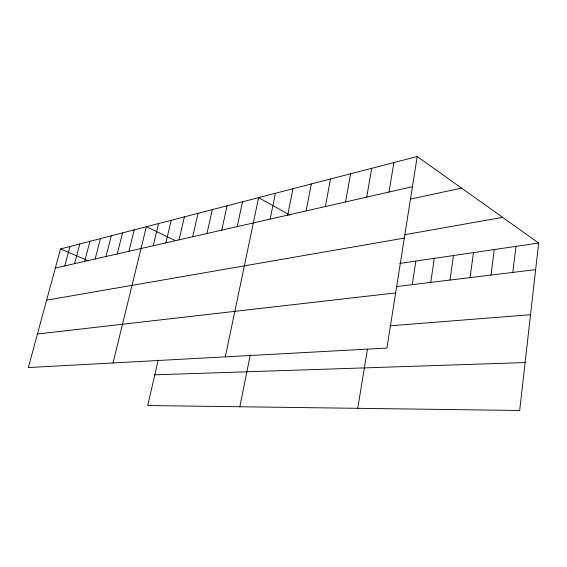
<?xml version="1.0" encoding="UTF-8"?>
<svg xmlns="http://www.w3.org/2000/svg" width="567" height="567" viewBox="0 0 567 567"><rect width="100%" height="100%" fill="white"/><g stroke="black" fill="none" stroke-linecap="round" stroke-linejoin="round"><path stroke-width="0.85" d="M417.206 156.527L386.928 348.074L28.35 367.558L60.506 248.963L417.206 156.527L538.65 243.045L519.677 410.473L147.725 405.533L158.2 360.052M512.83 272.415L515.977 246.369M491.001 275.066L494.261 249.558M470.078 277.61L473.445 252.606M450.014 280.055L453.472 255.533M430.757 282.394L434.294 258.346M412.259 284.641L415.866 261.047M357.742 408.325L367.459 349.166M389.005 192.05L393.888 162.573M366.743 197.118L371.725 168.314M345.551 201.944L350.612 173.785M325.366 206.544L330.497 179.002M306.109 210.931L311.297 183.977M287.717 215.12L292.948 188.726M239.813 406.759L250.26 354.899M270.14 219.124L275.406 193.276M225.305 356.856L258.616 197.628L289.879 215.12M237.204 226.623L242.527 201.795M221.761 230.145L227.098 205.793M206.941 233.519L212.292 209.634M192.709 236.758L198.067 213.32M179.037 239.876L184.388 216.863M165.883 242.867L171.234 220.272M153.218 245.752L158.562 223.554M113.039 362.951L146.357 226.715L174.728 240.266M128.915 251.287L134.237 229.862M117.256 253.945L122.557 232.888M106.008 256.504L111.295 235.801M95.157 258.977L100.43 238.622M84.689 261.366L89.933 241.344M74.568 263.669L79.791 243.966M64.787 265.895L69.989 246.51M55.332 268.049L412.429 186.713M410.338 199.102L461.531 188.102M404.902 234.681L502.603 217.367M46.622 300.184L404.314 238.09M399.834 263.4L538.65 243.045M397.013 286.498L535.638 269.637M37.45 334.006L395.646 292.912M389.961 325.805L530.528 314.72M154.798 374.822L525.106 362.575M60.506 248.963L88.757 260.969"/></g></svg>
